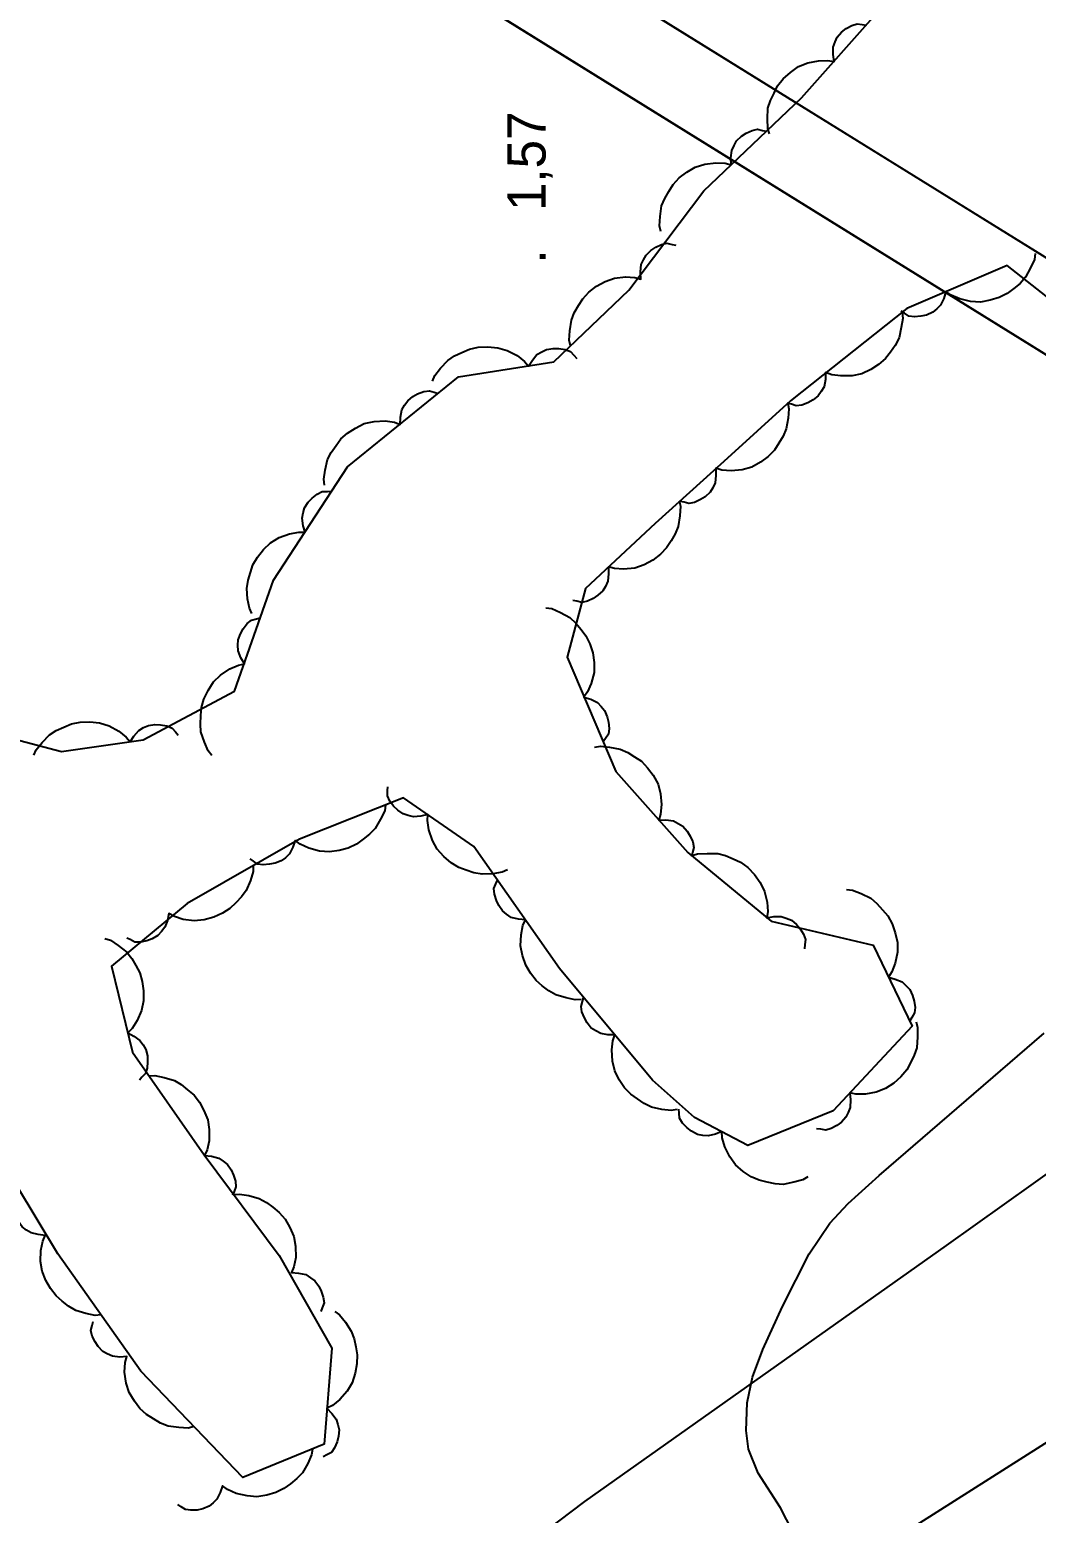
# Model space of a CAD drawing. Extents: x 747954 to 748544, y 4317181 to 4318208.
# Drawn here: x 748254.9 to 748294.4, y 4317290.1 to 4317348.3 of the extents above; entities that cross this region are included whole.
import ezdxf

# ---------------------------------------------------------------- set-up
doc = ezdxf.new("R2010")
doc.units = 0
doc.linetypes.add('DASHED', pattern=[0])
doc.layers.get('0').update_dxf_attribs({"linetype": 'CONTINUOUS'})
for name, color, linetype in [('11', 7, 'CONTINUOUS'), ('44', 7, 'CONTINUOUS'), ('48', 7, 'CONTINUOUS'), ('53', 7, 'CONTINUOUS'), ('PATTERN_CLASS', 7, 'CONTINUOUS')]:
    doc.layers.add(name, color=color, linetype=linetype)

msp = doc.modelspace()

# ---------------------------------------------------------------- linework, layer by layer
at = {"layer": '11', "color": 0, "linetype": 'DASHED'}
for points in [[(748302.24, 4317308.69), (748290.87, 4317300.58), (748276.68, 4317290.55), (748261.93, 4317279.38), (748246.07, 4317268.4), (748236.45, 4317261.92), (748225.96, 4317256.21), (748220.28, 4317258.54), (748211.88, 4317267.17), (748201.29, 4317279.96), (748194.41, 4317288.76), (748190.78, 4317294.75)], [(748282.5, 4317285.05), (748296.63, 4317294.02)]]:
    msp.add_lwpolyline(points, dxfattribs=at)
at = {"layer": '44', "color": 0, "linetype": 'CONTINUOUS'}
for points in [[(748283.07, 4317294.41), (748283.28, 4317295.42), (748283.68, 4317296.5), (748284.45, 4317298.19), (748285.5, 4317300.26), (748286.3, 4317301.46), (748287.02, 4317302.23), (748288.24, 4317303.33), (748294.71, 4317308.91)], [(748285.08, 4317288.92), (748284.37, 4317290.29), (748283.5, 4317291.66), (748283.12, 4317292.6), (748283.03, 4317293.33), (748283.07, 4317294.41)]]:
    msp.add_lwpolyline(points, dxfattribs=at)
at = {"layer": '53', "color": 0, "linetype": 'CONTINUOUS'}
for points in [[(748283.94, 4317344.17), (748283.87, 4317344.39), (748283.86, 4317344.76), (748283.88, 4317345.18), (748283.98, 4317345.48), (748284.12, 4317345.77), (748284.26, 4317346.06), (748284.48, 4317346.33), (748284.76, 4317346.58), (748285.08, 4317346.81), (748285.44, 4317346.96), (748285.86, 4317347.04), (748286.23, 4317347.05), (748286.47, 4317347.01), (748286.44, 4317347.28), (748286.44, 4317347.57), (748286.51, 4317347.78), (748286.6, 4317347.97), (748286.77, 4317348.16), (748286.95, 4317348.3), (748287.17, 4317348.43), (748287.38, 4317348.49), (748287.58, 4317348.46), (748287.73, 4317348.44)], [(748279.68, 4317340.34), (748279.62, 4317340.57), (748279.65, 4317340.93), (748279.71, 4317341.35), (748279.83, 4317341.64), (748279.99, 4317341.92), (748280.16, 4317342.19), (748280.4, 4317342.45), (748280.7, 4317342.67), (748281.03, 4317342.87), (748281.4, 4317342.99), (748281.84, 4317343.04), (748282.2, 4317343.02), (748282.44, 4317342.96), (748282.43, 4317343.23), (748282.46, 4317343.52), (748282.55, 4317343.72), (748282.65, 4317343.9), (748282.84, 4317344.08), (748283.03, 4317344.2), (748283.26, 4317344.31), (748283.47, 4317344.36), (748283.67, 4317344.31), (748283.82, 4317344.28)], [(748276.14, 4317335.86), (748276.08, 4317336.08), (748276.11, 4317336.45), (748276.17, 4317336.87), (748276.28, 4317337.16), (748276.45, 4317337.44), (748276.62, 4317337.71), (748276.85, 4317337.97), (748277.15, 4317338.2), (748277.49, 4317338.39), (748277.86, 4317338.51), (748278.29, 4317338.57), (748278.66, 4317338.54), (748278.9, 4317338.48), (748278.88, 4317338.76), (748278.91, 4317339.05), (748279, 4317339.24), (748279.1, 4317339.42), (748279.29, 4317339.6), (748279.48, 4317339.73), (748279.7, 4317339.84), (748279.92, 4317339.89), (748280.12, 4317339.84), (748280.27, 4317339.81)], [(748294.36, 4317339.48), (748294.33, 4317339.25), (748294.18, 4317338.92), (748293.98, 4317338.55), (748293.77, 4317338.31), (748293.52, 4317338.11), (748293.26, 4317337.91), (748292.95, 4317337.76), (748292.59, 4317337.65), (748292.21, 4317337.58), (748291.82, 4317337.6), (748291.4, 4317337.7), (748291.06, 4317337.85), (748290.86, 4317337.99), (748290.78, 4317337.72), (748290.65, 4317337.46), (748290.5, 4317337.31), (748290.34, 4317337.18), (748290.1, 4317337.07), (748289.88, 4317337.02), (748289.63, 4317337), (748289.41, 4317337.03), (748289.24, 4317337.14), (748289.11, 4317337.22)], [(748289.14, 4317337.17), (748289.17, 4317336.94), (748289.11, 4317336.58), (748289.02, 4317336.17), (748288.87, 4317335.88), (748288.68, 4317335.62), (748288.49, 4317335.37), (748288.22, 4317335.13), (748287.91, 4317334.94), (748287.56, 4317334.77), (748287.18, 4317334.69), (748286.74, 4317334.68), (748286.38, 4317334.73), (748286.14, 4317334.82), (748286.13, 4317334.54), (748286.08, 4317334.25), (748285.97, 4317334.07), (748285.85, 4317333.9), (748285.65, 4317333.74), (748285.45, 4317333.63), (748285.21, 4317333.54), (748284.99, 4317333.51), (748284.8, 4317333.58), (748284.65, 4317333.62)], [(748270.73, 4317334.48), (748270.81, 4317334.7), (748271.04, 4317334.99), (748271.33, 4317335.29), (748271.59, 4317335.47), (748271.88, 4317335.6), (748272.18, 4317335.73), (748272.52, 4317335.81), (748272.89, 4317335.82), (748273.28, 4317335.79), (748273.65, 4317335.68), (748274.04, 4317335.48), (748274.33, 4317335.25), (748274.49, 4317335.06), (748274.64, 4317335.3), (748274.82, 4317335.52), (748275.01, 4317335.63), (748275.2, 4317335.72), (748275.45, 4317335.76), (748275.68, 4317335.76), (748275.93, 4317335.72), (748276.13, 4317335.64), (748276.27, 4317335.49), (748276.38, 4317335.37)], [(748266.49, 4317330.4), (748266.46, 4317330.63), (748266.51, 4317330.99), (748266.61, 4317331.4), (748266.75, 4317331.68), (748266.94, 4317331.95), (748267.13, 4317332.21), (748267.39, 4317332.44), (748267.7, 4317332.64), (748268.05, 4317332.81), (748268.43, 4317332.9), (748268.87, 4317332.92), (748269.23, 4317332.87), (748269.46, 4317332.78), (748269.47, 4317333.06), (748269.52, 4317333.35), (748269.63, 4317333.54), (748269.75, 4317333.71), (748269.95, 4317333.87), (748270.14, 4317333.98), (748270.38, 4317334.07), (748270.6, 4317334.1), (748270.79, 4317334.04), (748270.94, 4317333.99)], [(748284.66, 4317333.62), (748284.7, 4317333.39), (748284.67, 4317333.02), (748284.6, 4317332.61), (748284.48, 4317332.32), (748284.31, 4317332.04), (748284.13, 4317331.77), (748283.89, 4317331.52), (748283.59, 4317331.3), (748283.25, 4317331.11), (748282.87, 4317331), (748282.44, 4317330.96), (748282.07, 4317330.99), (748281.84, 4317331.06), (748281.84, 4317330.78), (748281.81, 4317330.49), (748281.72, 4317330.3), (748281.61, 4317330.12), (748281.42, 4317329.94), (748281.23, 4317329.83), (748281, 4317329.72), (748280.78, 4317329.68), (748280.59, 4317329.73), (748280.43, 4317329.76)], [(748263.64, 4317325.36), (748263.54, 4317325.57), (748263.47, 4317325.94), (748263.44, 4317326.35), (748263.49, 4317326.67), (748263.58, 4317326.98), (748263.68, 4317327.28), (748263.86, 4317327.58), (748264.09, 4317327.87), (748264.37, 4317328.14), (748264.71, 4317328.34), (748265.12, 4317328.49), (748265.48, 4317328.56), (748265.73, 4317328.55), (748265.65, 4317328.81), (748265.61, 4317329.1), (748265.65, 4317329.31), (748265.71, 4317329.51), (748265.85, 4317329.73), (748266.01, 4317329.89), (748266.2, 4317330.05), (748266.4, 4317330.15), (748266.6, 4317330.15), (748266.76, 4317330.16)], [(748280.4, 4317329.79), (748280.45, 4317329.57), (748280.43, 4317329.2), (748280.36, 4317328.78), (748280.24, 4317328.49), (748280.08, 4317328.21), (748279.9, 4317327.94), (748279.66, 4317327.69), (748279.37, 4317327.46), (748279.03, 4317327.27), (748278.66, 4317327.15), (748278.22, 4317327.1), (748277.86, 4317327.13), (748277.62, 4317327.2), (748277.63, 4317326.92), (748277.6, 4317326.63), (748277.51, 4317326.43), (748277.4, 4317326.25), (748277.21, 4317326.08), (748277.02, 4317325.95), (748276.8, 4317325.85), (748276.58, 4317325.8), (748276.38, 4317325.85), (748276.23, 4317325.88)], [(748275.17, 4317325.59), (748275.4, 4317325.56), (748275.74, 4317325.41), (748276.11, 4317325.21), (748276.34, 4317324.99), (748276.55, 4317324.74), (748276.74, 4317324.49), (748276.9, 4317324.18), (748277.01, 4317323.82), (748277.07, 4317323.44), (748277.06, 4317323.05), (748276.95, 4317322.62), (748276.8, 4317322.29), (748276.66, 4317322.09), (748276.93, 4317322), (748277.19, 4317321.88), (748277.34, 4317321.72), (748277.47, 4317321.56), (748277.58, 4317321.32), (748277.63, 4317321.11), (748277.65, 4317320.85), (748277.62, 4317320.64), (748277.51, 4317320.47), (748277.42, 4317320.33)], [(748262.07, 4317319.8), (748261.93, 4317319.98), (748261.78, 4317320.32), (748261.64, 4317320.72), (748261.62, 4317321.03), (748261.64, 4317321.36), (748261.66, 4317321.68), (748261.76, 4317322.01), (748261.92, 4317322.35), (748262.13, 4317322.68), (748262.41, 4317322.95), (748262.77, 4317323.19), (748263.11, 4317323.34), (748263.35, 4317323.39), (748263.21, 4317323.63), (748263.1, 4317323.9), (748263.09, 4317324.12), (748263.1, 4317324.33), (748263.19, 4317324.57), (748263.3, 4317324.77), (748263.46, 4317324.97), (748263.62, 4317325.11), (748263.82, 4317325.16), (748263.97, 4317325.2)], [(748255.09, 4317319.81), (748255.18, 4317320.02), (748255.41, 4317320.31), (748255.7, 4317320.61), (748255.97, 4317320.78), (748256.27, 4317320.91), (748256.56, 4317321.04), (748256.91, 4317321.1), (748257.28, 4317321.12), (748257.67, 4317321.08), (748258.04, 4317320.96), (748258.42, 4317320.75), (748258.71, 4317320.52), (748258.86, 4317320.33), (748259.01, 4317320.56), (748259.2, 4317320.78), (748259.39, 4317320.89), (748259.58, 4317320.97), (748259.84, 4317321.01), (748260.06, 4317321), (748260.31, 4317320.96), (748260.51, 4317320.87), (748260.65, 4317320.72), (748260.75, 4317320.6)], [(748277.08, 4317320.12), (748277.31, 4317320.16), (748277.67, 4317320.12), (748278.09, 4317320.05), (748278.38, 4317319.92), (748278.65, 4317319.75), (748278.92, 4317319.57), (748279.16, 4317319.32), (748279.38, 4317319.02), (748279.57, 4317318.67), (748279.67, 4317318.3), (748279.71, 4317317.87), (748279.67, 4317317.5), (748279.6, 4317317.26), (748279.88, 4317317.27), (748280.17, 4317317.23), (748280.36, 4317317.13), (748280.54, 4317317.02), (748280.71, 4317316.83), (748280.83, 4317316.64), (748280.93, 4317316.41), (748280.97, 4317316.19), (748280.92, 4317316), (748280.88, 4317315.84)], [(748273.66, 4317315.31), (748273.45, 4317315.22), (748273.09, 4317315.16), (748272.67, 4317315.14), (748272.35, 4317315.2), (748272.05, 4317315.3), (748271.75, 4317315.41), (748271.45, 4317315.59), (748271.17, 4317315.84), (748270.91, 4317316.13), (748270.72, 4317316.47), (748270.58, 4317316.88), (748270.53, 4317317.25), (748270.54, 4317317.49), (748270.27, 4317317.42), (748269.98, 4317317.39), (748269.77, 4317317.44), (748269.57, 4317317.51), (748269.36, 4317317.65), (748269.2, 4317317.81), (748269.05, 4317318.01), (748268.96, 4317318.21), (748268.96, 4317318.42), (748268.97, 4317318.57)], [(748268.88, 4317317.86), (748268.85, 4317317.63), (748268.69, 4317317.3), (748268.48, 4317316.93), (748268.25, 4317316.71), (748268, 4317316.51), (748267.74, 4317316.32), (748267.42, 4317316.17), (748267.06, 4317316.07), (748266.68, 4317316.02), (748266.29, 4317316.04), (748265.87, 4317316.16), (748265.54, 4317316.32), (748265.34, 4317316.46), (748265.25, 4317316.2), (748265.11, 4317315.94), (748264.96, 4317315.79), (748264.79, 4317315.67), (748264.55, 4317315.57), (748264.33, 4317315.53), (748264.08, 4317315.51), (748263.86, 4317315.54), (748263.7, 4317315.66), (748263.57, 4317315.75)], [(748280.9, 4317315.87), (748281.12, 4317315.94), (748281.49, 4317315.96), (748281.91, 4317315.95), (748282.22, 4317315.87), (748282.51, 4317315.74), (748282.8, 4317315.61), (748283.09, 4317315.4), (748283.35, 4317315.13), (748283.58, 4317314.82), (748283.74, 4317314.47), (748283.85, 4317314.04), (748283.87, 4317313.68), (748283.83, 4317313.43), (748284.11, 4317313.48), (748284.4, 4317313.49), (748284.6, 4317313.42), (748284.8, 4317313.34), (748285, 4317313.17), (748285.14, 4317313), (748285.27, 4317312.79), (748285.35, 4317312.58), (748285.33, 4317312.38), (748285.31, 4317312.22)], [(748263.69, 4317315.48), (748263.69, 4317315.25), (748263.58, 4317314.9), (748263.42, 4317314.51), (748263.23, 4317314.25), (748263.01, 4317314.02), (748262.78, 4317313.8), (748262.49, 4317313.61), (748262.15, 4317313.46), (748261.77, 4317313.35), (748261.38, 4317313.32), (748260.95, 4317313.37), (748260.6, 4317313.48), (748260.38, 4317313.6), (748260.33, 4317313.33), (748260.23, 4317313.06), (748260.1, 4317312.89), (748259.95, 4317312.74), (748259.73, 4317312.61), (748259.52, 4317312.53), (748259.27, 4317312.48), (748259.05, 4317312.48), (748258.87, 4317312.58), (748258.73, 4317312.64)], [(748276.55, 4317310.23), (748276.32, 4317310.21), (748275.96, 4317310.29), (748275.56, 4317310.41), (748275.28, 4317310.57), (748275.03, 4317310.77), (748274.79, 4317310.98), (748274.57, 4317311.26), (748274.39, 4317311.58), (748274.25, 4317311.95), (748274.18, 4317312.33), (748274.2, 4317312.77), (748274.27, 4317313.13), (748274.37, 4317313.35), (748274.09, 4317313.38), (748273.81, 4317313.45), (748273.63, 4317313.57), (748273.47, 4317313.7), (748273.32, 4317313.91), (748273.23, 4317314.11), (748273.15, 4317314.36), (748273.13, 4317314.58), (748273.21, 4317314.76), (748273.27, 4317314.91)], [(748286.96, 4317314.54), (748287.19, 4317314.52), (748287.53, 4317314.38), (748287.91, 4317314.2), (748288.15, 4317313.99), (748288.37, 4317313.75), (748288.58, 4317313.51), (748288.75, 4317313.2), (748288.87, 4317312.85), (748288.96, 4317312.47), (748288.96, 4317312.08), (748288.87, 4317311.65), (748288.74, 4317311.31), (748288.61, 4317311.1), (748288.87, 4317311.03), (748289.14, 4317310.92), (748289.3, 4317310.77), (748289.44, 4317310.62), (748289.55, 4317310.38), (748289.61, 4317310.17), (748289.65, 4317309.92), (748289.63, 4317309.7), (748289.52, 4317309.52), (748289.45, 4317309.39)], [(748257.87, 4317312.62), (748258.1, 4317312.55), (748258.4, 4317312.35), (748258.73, 4317312.09), (748258.93, 4317311.84), (748259.09, 4317311.56), (748259.24, 4317311.28), (748259.34, 4317310.94), (748259.39, 4317310.57), (748259.39, 4317310.18), (748259.31, 4317309.8), (748259.14, 4317309.4), (748258.94, 4317309.09), (748258.77, 4317308.92), (748259.01, 4317308.79), (748259.25, 4317308.62), (748259.37, 4317308.45), (748259.48, 4317308.27), (748259.54, 4317308.02), (748259.55, 4317307.79), (748259.53, 4317307.54), (748259.47, 4317307.33), (748259.33, 4317307.18), (748259.23, 4317307.06)], [(748280.32, 4317305.91), (748280.09, 4317305.88), (748279.72, 4317305.92), (748279.31, 4317306.01), (748279.02, 4317306.15), (748278.76, 4317306.33), (748278.5, 4317306.52), (748278.26, 4317306.77), (748278.05, 4317307.08), (748277.87, 4317307.43), (748277.78, 4317307.81), (748277.76, 4317308.25), (748277.8, 4317308.61), (748277.88, 4317308.84), (748277.6, 4317308.85), (748277.32, 4317308.9), (748277.13, 4317309), (748276.95, 4317309.11), (748276.79, 4317309.31), (748276.68, 4317309.51), (748276.58, 4317309.74), (748276.55, 4317309.96), (748276.61, 4317310.15), (748276.65, 4317310.3)], [(748289.69, 4317309.35), (748289.75, 4317309.13), (748289.75, 4317308.76), (748289.72, 4317308.34), (748289.62, 4317308.04), (748289.47, 4317307.75), (748289.32, 4317307.47), (748289.09, 4317307.2), (748288.81, 4317306.95), (748288.49, 4317306.74), (748288.12, 4317306.6), (748287.7, 4317306.52), (748287.33, 4317306.52), (748287.09, 4317306.57), (748287.12, 4317306.29), (748287.11, 4317306), (748287.03, 4317305.8), (748286.94, 4317305.61), (748286.76, 4317305.42), (748286.58, 4317305.29), (748286.36, 4317305.17), (748286.15, 4317305.1), (748285.95, 4317305.14), (748285.79, 4317305.16)], [(748259.61, 4317307.24), (748259.84, 4317307.25), (748260.2, 4317307.17), (748260.6, 4317307.05), (748260.87, 4317306.89), (748261.12, 4317306.69), (748261.37, 4317306.48), (748261.58, 4317306.2), (748261.76, 4317305.88), (748261.91, 4317305.51), (748261.97, 4317305.13), (748261.96, 4317304.69), (748261.88, 4317304.33), (748261.78, 4317304.11), (748262.06, 4317304.08), (748262.34, 4317304.01), (748262.52, 4317303.89), (748262.68, 4317303.76), (748262.83, 4317303.55), (748262.92, 4317303.34), (748263, 4317303.1), (748263.01, 4317302.88), (748262.94, 4317302.7), (748262.88, 4317302.55)], [(748285.45, 4317303.28), (748285.25, 4317303.16), (748284.89, 4317303.06), (748284.48, 4317302.98), (748284.16, 4317303), (748283.85, 4317303.07), (748283.54, 4317303.14), (748283.22, 4317303.28), (748282.91, 4317303.49), (748282.61, 4317303.74), (748282.38, 4317304.06), (748282.19, 4317304.45), (748282.09, 4317304.8), (748282.07, 4317305.05), (748281.82, 4317304.95), (748281.53, 4317304.88), (748281.32, 4317304.9), (748281.12, 4317304.94), (748280.88, 4317305.06), (748280.71, 4317305.2), (748280.53, 4317305.38), (748280.41, 4317305.57), (748280.4, 4317305.77), (748280.38, 4317305.93)], [(748257.72, 4317297.86), (748257.49, 4317297.84), (748257.13, 4317297.92), (748256.73, 4317298.04), (748256.45, 4317298.2), (748256.2, 4317298.4), (748255.96, 4317298.61), (748255.74, 4317298.89), (748255.56, 4317299.21), (748255.41, 4317299.57), (748255.35, 4317299.96), (748255.36, 4317300.39), (748255.44, 4317300.75), (748255.53, 4317300.98), (748255.26, 4317301.01), (748254.98, 4317301.08), (748254.8, 4317301.19), (748254.63, 4317301.32), (748254.48, 4317301.54), (748254.39, 4317301.74), (748254.32, 4317301.98), (748254.3, 4317302.2), (748254.37, 4317302.39), (748254.43, 4317302.54)], [(748262.93, 4317302.58), (748263.16, 4317302.6), (748263.52, 4317302.54), (748263.93, 4317302.43), (748264.21, 4317302.27), (748264.46, 4317302.08), (748264.71, 4317301.88), (748264.94, 4317301.61), (748265.13, 4317301.29), (748265.28, 4317300.93), (748265.35, 4317300.55), (748265.36, 4317300.11), (748265.29, 4317299.75), (748265.2, 4317299.52), (748265.47, 4317299.5), (748265.76, 4317299.44), (748265.94, 4317299.32), (748266.11, 4317299.2), (748266.26, 4317298.99), (748266.36, 4317298.79), (748266.44, 4317298.55), (748266.47, 4317298.33), (748266.4, 4317298.14), (748266.35, 4317297.99)], [(748261.37, 4317293.48), (748261.14, 4317293.42), (748260.78, 4317293.45), (748260.36, 4317293.5), (748260.06, 4317293.62), (748259.78, 4317293.78), (748259.51, 4317293.95), (748259.25, 4317294.19), (748259.03, 4317294.48), (748258.83, 4317294.82), (748258.71, 4317295.19), (748258.65, 4317295.62), (748258.67, 4317295.99), (748258.74, 4317296.23), (748258.46, 4317296.21), (748258.17, 4317296.24), (748257.97, 4317296.33), (748257.79, 4317296.43), (748257.61, 4317296.62), (748257.49, 4317296.81), (748257.38, 4317297.03), (748257.33, 4317297.25), (748257.37, 4317297.44), (748257.41, 4317297.6)], [(748266.89, 4317297.99), (748267.08, 4317297.86), (748267.31, 4317297.57), (748267.54, 4317297.22), (748267.65, 4317296.92), (748267.72, 4317296.61), (748267.77, 4317296.29), (748267.76, 4317295.94), (748267.69, 4317295.57), (748267.57, 4317295.2), (748267.38, 4317294.87), (748267.09, 4317294.54), (748266.8, 4317294.31), (748266.58, 4317294.2), (748266.78, 4317294), (748266.95, 4317293.77), (748267.01, 4317293.56), (748267.06, 4317293.36), (748267.04, 4317293.1), (748266.98, 4317292.88), (748266.88, 4317292.65), (748266.76, 4317292.47), (748266.58, 4317292.37), (748266.44, 4317292.29)], [(748266.02, 4317292.6), (748265.98, 4317292.37), (748265.83, 4317292.04), (748265.62, 4317291.67), (748265.4, 4317291.44), (748265.15, 4317291.24), (748264.89, 4317291.05), (748264.58, 4317290.9), (748264.22, 4317290.79), (748263.84, 4317290.73), (748263.45, 4317290.76), (748263.02, 4317290.86), (748262.69, 4317291.02), (748262.49, 4317291.16), (748262.4, 4317290.9), (748262.27, 4317290.64), (748262.12, 4317290.49), (748261.96, 4317290.36), (748261.72, 4317290.26), (748261.5, 4317290.21), (748261.24, 4317290.2), (748261.03, 4317290.23), (748260.86, 4317290.34), (748260.73, 4317290.43)]]:
    msp.add_lwpolyline(points, dxfattribs=at)
at = {"layer": 'PATTERN_CLASS', "color": 0, "linetype": 'CONTINUOUS'}
for points in [[(748252.89, 4317320.82), (748256.17, 4317319.96), (748259.37, 4317320.41), (748262.96, 4317322.32), (748264.49, 4317326.67), (748267.39, 4317331.12), (748271.74, 4317334.64), (748275.48, 4317335.23), (748278.43, 4317338.05), (748281.36, 4317341.94), (748285.2, 4317345.59), (748288.21, 4317348.98)], [(748295.77, 4317337.04), (748293.26, 4317339.01), (748289.33, 4317337.32), (748284.76, 4317333.71), (748282.15, 4317331.33), (748279.45, 4317328.9), (748276.73, 4317326.35), (748276, 4317323.66), (748277.92, 4317319.17), (748280.74, 4317316), (748284.01, 4317313.3), (748288.01, 4317312.36), (748289.54, 4317309.19), (748286.44, 4317305.86), (748283.09, 4317304.51), (748281, 4317305.6), (748279.35, 4317307.07), (748275.7, 4317311.44), (748272.34, 4317316.23), (748269.59, 4317318.14), (748265.51, 4317316.52), (748261.1, 4317314), (748258.14, 4317311.53), (748258.96, 4317308.16), (748261.77, 4317304.14), (748264.71, 4317300.19), (748266.78, 4317296.56), (748266.48, 4317292.79), (748263.29, 4317291.48), (748259.28, 4317295.65), (748256.03, 4317300.26), (748253.59, 4317304.3)]]:
    msp.add_lwpolyline(points, dxfattribs=at)

# ---------------------------------------------------------------- texts
at = {"layer": '48', "color": 0, "linetype": 'CONTINUOUS'}
for s, p in [(' 1,57', (748275.16, 4317340.59)), ('.', (748275.16, 4317339.09))]:
    msp.add_text(s, height=1.5, rotation=90, dxfattribs=at).set_placement(p)

# ---------------------------------------------------------------- meshes
at = {"color": 0, "linetype": 'CONTINUOUS'}
mesh = msp.add_polyface(dxfattribs=at)
corners = [(747954.5, 4317181), (747954.5, 4317181), (747954.5, 4317371.962), (748262.5, 4317181), (747954.5, 4317546.493), (748544, 4317181), (747954.5, 4318207.5), (748544, 4317842.007), (748544, 4318207.5)]
mesh.append_faces([[corners[k] for k in face] for face in [(0, 1, 3, 2), (2, 3, 5, 4), (4, 5, 7, 6), (6, 7, 8, 8)]], dxfattribs={"vtx0": -1, "vtx2": -1, "color": 0})
mesh = msp.add_polyface(dxfattribs=at)
corners = [(747964.5, 4317191), (747964.5, 4317191), (747964.5, 4317375.762), (748262.5, 4317191), (747964.5, 4317544.093), (748534, 4317191), (747964.5, 4318011), (748534, 4317657.907), (748262.5, 4318011), (748534, 4317842.668), (748534, 4318011)]
mesh.append_faces([[corners[k] for k in face] for face in [(0, 1, 3, 2), (2, 3, 5, 4), (4, 5, 7, 6), (6, 7, 9, 8), (8, 9, 10, 10)]], dxfattribs={"vtx0": -1, "vtx2": -1, "color": 0})

doc.saveas('drawing.dxf')
